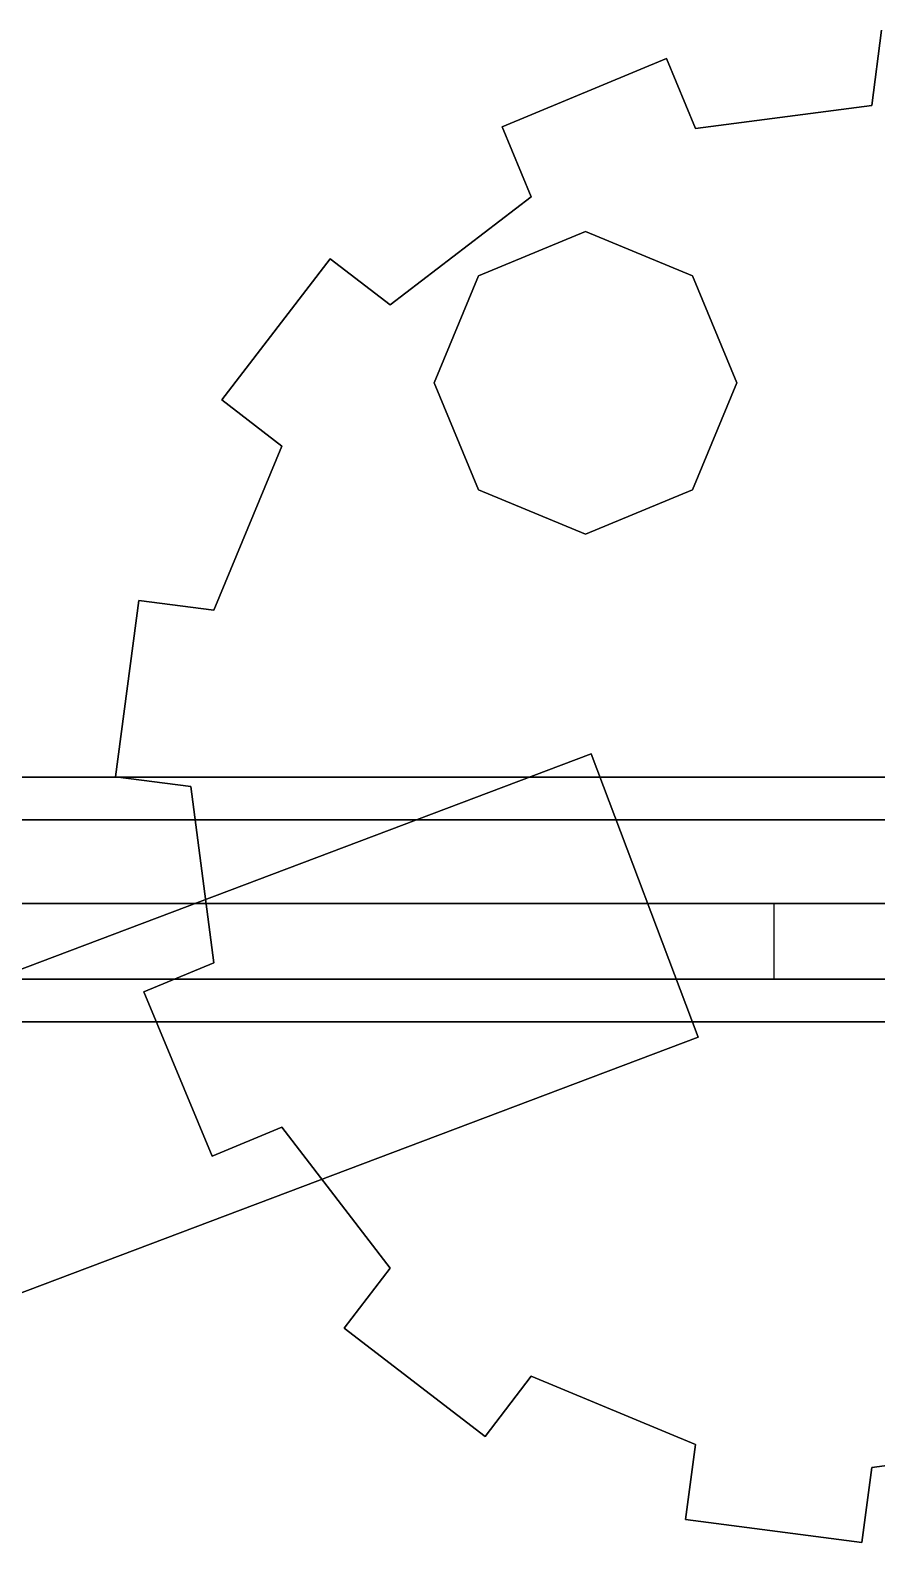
# Model space of a CAD drawing. Header units: metres. Extents: x -3.92 to 3.88, y 1068.45 to 1071.66.
# Drawn here: x 0.694 to 1.393, y 1070.406 to 1071.661 of the extents above; entities that cross this region are included whole.
import ezdxf

# ---------------------------------------------------------------- set-up
doc = ezdxf.new("R2010")
doc.units = ezdxf.units.M

msp = doc.modelspace()

# ---------------------------------------------------------------- linework, layer by layer
at = {"layer": 'Tank'}
for points, invisible_edges in [([(1.3888, 1070.474, 19.7883), (1.3888, 1071.599, 19.7883), (1.3969, 1071.661, 19.7883)], 13), ([(1.3888, 1070.474, 19.7883), (1.3969, 1071.661, 19.7883), (1.5344, 1070.4932, 19.7883)], 3), ([(1.3969, 1071.661, 21.7883), (1.3888, 1071.599, 19.7883), (1.3888, 1071.599, 21.7883)], 1), ([(1.3888, 1071.599, 19.7883), (1.3969, 1071.661, 21.7883), (1.3969, 1071.661, 19.7883)], 1), ([(1.3888, 1071.599, 21.7883), (1.5344, 1070.4932, 21.7883), (1.3969, 1071.661, 21.7883)], 3), ([(1.2193, 1071.6376, 19.7883), (1.1075, 1071.5236, 19.7883), (1.0836, 1071.5814, 19.7883)], 1), ([(1.0836, 1071.5814, 21.7883), (1.2193, 1071.6376, 19.7883), (1.0836, 1071.5814, 19.7883)], 1), ([(1.2193, 1071.6376, 19.7883), (1.0836, 1071.5814, 21.7883), (1.2193, 1071.6376, 21.7883)], 1), ([(1.2193, 1071.6376, 21.7883), (1.0836, 1071.5814, 21.7883), (1.1075, 1071.5236, 21.7883)], 12), ([(1.1075, 1071.5236, 19.7883), (1.2193, 1071.6376, 19.7883), (1.1075, 1070.5494, 19.7883)], 15), ([(1.1075, 1070.5494, 19.7883), (1.2193, 1071.6376, 19.7883), (1.2432, 1070.4932, 19.7883)], 3), ([(1.1075, 1071.5236, 21.7883), (1.2432, 1070.4932, 21.7883), (1.2193, 1071.6376, 21.7883)], 15), ([(1.2193, 1071.6376, 19.7883), (1.2432, 1071.5798, 21.7883), (1.2432, 1071.5798, 19.7883)], 1), ([(1.2432, 1071.5798, 21.7883), (1.2193, 1071.6376, 19.7883), (1.2193, 1071.6376, 21.7883)], 1), ([(1.2432, 1070.4932, 19.7883), (1.2193, 1071.6376, 19.7883), (1.2432, 1071.5798, 19.7883)], 13), ([(1.2193, 1071.6376, 21.7883), (1.2432, 1070.4932, 21.7883), (1.2432, 1071.5798, 21.7883)], 3), ([(1.2432, 1070.4932, 19.7883), (1.2432, 1071.5798, 19.7883), (1.3888, 1071.599, 19.7883)], 13), ([(1.2432, 1070.4932, 19.7883), (1.3888, 1071.599, 19.7883), (1.3806, 1070.412, 19.7883)], 15), ([(1.2432, 1071.5798, 21.7883), (1.3806, 1070.412, 21.7883), (1.3888, 1071.599, 21.7883)], 3), ([(1.2432, 1071.5798, 21.7883), (1.3888, 1071.599, 19.7883), (1.2432, 1071.5798, 19.7883)], 1), ([(1.3888, 1071.599, 19.7883), (1.2432, 1071.5798, 21.7883), (1.3888, 1071.599, 21.7883)], 1), ([(1.3806, 1070.412, 19.7883), (1.3888, 1071.599, 19.7883), (1.3888, 1070.474, 19.7883)], 3), ([(1.3888, 1071.599, 21.7883), (1.3806, 1070.412, 21.7883), (1.3888, 1070.474, 21.7883)], 13), ([(1.3888, 1071.599, 21.7883), (1.3888, 1070.474, 21.7883), (1.5344, 1070.4932, 21.7883)], 13), ([(1.0836, 1071.5814, 21.7883), (1.1075, 1071.5236, 19.7883), (1.1075, 1071.5236, 21.7883)], 1), ([(1.1075, 1071.5236, 19.7883), (1.0836, 1071.5814, 21.7883), (1.0836, 1071.5814, 19.7883)], 1), ([(1.2432, 1070.4932, 21.7883), (1.3806, 1070.412, 21.7883), (1.2432, 1071.5798, 21.7883)], 15), ([(0.991, 1070.6387, 19.7883), (0.991, 1071.4342, 19.7883), (1.1075, 1071.5236, 19.7883)], 13), ([(0.991, 1070.6387, 19.7883), (1.1075, 1071.5236, 19.7883), (1.0695, 1070.4998, 19.7883)], 15), ([(0.991, 1071.4342, 21.7883), (1.1075, 1071.5236, 19.7883), (0.991, 1071.4342, 19.7883)], 1), ([(1.1075, 1071.5236, 19.7883), (0.991, 1071.4342, 21.7883), (1.1075, 1071.5236, 21.7883)], 1), ([(0.991, 1071.4342, 21.7883), (1.0695, 1070.4998, 21.7883), (1.1075, 1071.5236, 21.7883)], 3), ([(1.0695, 1070.4998, 19.7883), (1.1075, 1071.5236, 19.7883), (1.1075, 1070.5494, 19.7883)], 3), ([(1.1075, 1071.5236, 21.7883), (1.0695, 1070.4998, 21.7883), (1.1075, 1070.5494, 21.7883)], 13), ([(1.1075, 1071.5236, 21.7883), (1.1075, 1070.5494, 21.7883), (1.2432, 1070.4932, 21.7883)], 13), ([(0.9415, 1071.4723, 19.7883), (0.9016, 1071.3177, 19.7883), (0.8521, 1071.3558, 19.7883)], 1), ([(0.9415, 1071.4723, 21.7883), (0.8521, 1071.3558, 19.7883), (0.8521, 1071.3558, 21.7883)], 1), ([(0.8521, 1071.3558, 19.7883), (0.9415, 1071.4723, 21.7883), (0.9415, 1071.4723, 19.7883)], 1), ([(0.9415, 1071.4723, 21.7883), (0.8521, 1071.3558, 21.7883), (0.9016, 1071.3177, 21.7883)], 12), ([(0.9016, 1071.3177, 19.7883), (0.9415, 1071.4723, 19.7883), (0.9016, 1070.7552, 19.7883)], 15), ([(0.9016, 1070.7552, 19.7883), (0.9415, 1071.4723, 19.7883), (0.991, 1070.6387, 19.7883)], 3), ([(0.9016, 1071.3177, 21.7883), (0.991, 1070.6387, 21.7883), (0.9415, 1071.4723, 21.7883)], 15), ([(0.991, 1070.6387, 19.7883), (0.9415, 1071.4723, 19.7883), (0.991, 1071.4342, 19.7883)], 13), ([(0.9415, 1071.4723, 21.7883), (0.991, 1071.4342, 19.7883), (0.9415, 1071.4723, 19.7883)], 1), ([(0.991, 1071.4342, 19.7883), (0.9415, 1071.4723, 21.7883), (0.991, 1071.4342, 21.7883)], 1), ([(0.9415, 1071.4723, 21.7883), (0.991, 1070.6387, 21.7883), (0.991, 1071.4342, 21.7883)], 3), ([(0.991, 1070.6387, 21.7883), (1.0695, 1070.4998, 21.7883), (0.991, 1071.4342, 21.7883)], 15), ([(0.9016, 1071.3177, 21.7883), (0.8521, 1071.3558, 19.7883), (0.9016, 1071.3177, 19.7883)], 1), ([(0.8521, 1071.3558, 19.7883), (0.9016, 1071.3177, 21.7883), (0.8521, 1071.3558, 21.7883)], 1), ([(0.8455, 1070.8909, 19.7883), (0.8455, 1071.1821, 19.7883), (0.9016, 1071.3177, 19.7883)], 13), ([(0.9016, 1070.7552, 19.7883), (0.8455, 1070.8909, 19.7883), (0.9016, 1071.3177, 19.7883)], 15), ([(0.8455, 1071.1821, 21.7883), (0.9016, 1070.7552, 21.7883), (0.9016, 1071.3177, 21.7883)], 3), ([(0.9016, 1071.3177, 21.7883), (0.8455, 1071.1821, 19.7883), (0.8455, 1071.1821, 21.7883)], 1), ([(0.8455, 1071.1821, 19.7883), (0.9016, 1071.3177, 21.7883), (0.9016, 1071.3177, 19.7883)], 1), ([(0.9016, 1071.3177, 21.7883), (0.9016, 1070.7552, 21.7883), (0.991, 1070.6387, 21.7883)], 13), ([(0.7835, 1071.1902, 19.7883), (0.8263, 1071.0365, 19.7883), (0.7643, 1071.0446, 19.7883)], 1), ([(0.7835, 1071.1902, 21.7883), (0.7643, 1071.0446, 19.7883), (0.7643, 1071.0446, 21.7883)], 1), ([(0.7643, 1071.0446, 19.7883), (0.7835, 1071.1902, 21.7883), (0.7835, 1071.1902, 19.7883)], 1), ([(0.8263, 1071.0365, 21.7883), (0.7835, 1071.1902, 21.7883), (0.7643, 1071.0446, 21.7883)], 1), ([(0.8263, 1071.0365, 19.7883), (0.7835, 1071.1902, 19.7883), (0.8455, 1071.1821, 19.7883)], 13), ([(0.7835, 1071.1902, 21.7883), (0.8455, 1071.1821, 19.7883), (0.7835, 1071.1902, 19.7883)], 1), ([(0.8455, 1071.1821, 19.7883), (0.7835, 1071.1902, 21.7883), (0.8455, 1071.1821, 21.7883)], 1), ([(0.7835, 1071.1902, 21.7883), (0.8263, 1071.0365, 21.7883), (0.8455, 1071.1821, 21.7883)], 3), ([(0.8263, 1071.0365, 19.7883), (0.8455, 1071.1821, 19.7883), (0.8455, 1070.8909, 19.7883)], 3), ([(0.8455, 1071.1821, 21.7883), (0.8263, 1071.0365, 21.7883), (0.8455, 1070.8909, 21.7883)], 13), ([(0.8455, 1070.8909, 21.7883), (0.9016, 1070.7552, 21.7883), (0.8455, 1071.1821, 21.7883)], 15), ([(0.8263, 1071.0365, 21.7883), (0.7643, 1071.0446, 19.7883), (0.8263, 1071.0365, 19.7883)], 1), ([(0.7643, 1071.0446, 19.7883), (0.8263, 1071.0365, 21.7883), (0.7643, 1071.0446, 21.7883)], 1), ([(0.8263, 1071.0365, 21.7883), (0.8455, 1070.8909, 19.7883), (0.8455, 1070.8909, 21.7883)], 1), ([(0.8455, 1070.8909, 19.7883), (0.8263, 1071.0365, 21.7883), (0.8263, 1071.0365, 19.7883)], 1), ([(0.8455, 1070.8909, 19.7883), (0.8439, 1070.7313, 19.7883), (0.7877, 1070.867, 19.7883)], 1), ([(0.7877, 1070.867, 21.7883), (0.8455, 1070.8909, 19.7883), (0.7877, 1070.867, 19.7883)], 1), ([(0.8455, 1070.8909, 19.7883), (0.7877, 1070.867, 21.7883), (0.8455, 1070.8909, 21.7883)], 1), ([(0.8439, 1070.7313, 21.7883), (0.8455, 1070.8909, 21.7883), (0.7877, 1070.867, 21.7883)], 1), ([(0.8439, 1070.7313, 19.7883), (0.8455, 1070.8909, 19.7883), (0.9016, 1070.7552, 19.7883)], 3), ([(0.8455, 1070.8909, 21.7883), (0.8439, 1070.7313, 21.7883), (0.9016, 1070.7552, 21.7883)], 13), ([(0.7877, 1070.867, 21.7883), (0.8439, 1070.7313, 19.7883), (0.8439, 1070.7313, 21.7883)], 1), ([(0.8439, 1070.7313, 19.7883), (0.7877, 1070.867, 21.7883), (0.7877, 1070.867, 19.7883)], 1), ([(0.9016, 1070.7552, 21.7883), (0.8439, 1070.7313, 19.7883), (0.9016, 1070.7552, 19.7883)], 1), ([(0.8439, 1070.7313, 19.7883), (0.9016, 1070.7552, 21.7883), (0.8439, 1070.7313, 21.7883)], 1), ([(0.9016, 1070.7552, 21.7883), (0.991, 1070.6387, 19.7883), (0.991, 1070.6387, 21.7883)], 1), ([(0.991, 1070.6387, 19.7883), (0.9016, 1070.7552, 21.7883), (0.9016, 1070.7552, 19.7883)], 1), ([(1.0695, 1070.4998, 19.7883), (0.953, 1070.5892, 19.7883), (0.991, 1070.6387, 19.7883)], 12), ([(0.991, 1070.6387, 21.7883), (0.953, 1070.5892, 19.7883), (0.953, 1070.5892, 21.7883)], 1), ([(0.953, 1070.5892, 19.7883), (0.991, 1070.6387, 21.7883), (0.991, 1070.6387, 19.7883)], 1), ([(1.0695, 1070.4998, 21.7883), (0.991, 1070.6387, 21.7883), (0.953, 1070.5892, 21.7883)], 1), ([(1.0695, 1070.4998, 21.7883), (0.953, 1070.5892, 19.7883), (1.0695, 1070.4998, 19.7883)], 1), ([(0.953, 1070.5892, 19.7883), (1.0695, 1070.4998, 21.7883), (0.953, 1070.5892, 21.7883)], 1), ([(1.1075, 1070.5494, 19.7883), (1.0695, 1070.4998, 21.7883), (1.0695, 1070.4998, 19.7883)], 1), ([(1.0695, 1070.4998, 21.7883), (1.1075, 1070.5494, 19.7883), (1.1075, 1070.5494, 21.7883)], 1), ([(1.2432, 1070.4932, 21.7883), (1.1075, 1070.5494, 19.7883), (1.2432, 1070.4932, 19.7883)], 1), ([(1.1075, 1070.5494, 19.7883), (1.2432, 1070.4932, 21.7883), (1.1075, 1070.5494, 21.7883)], 1), ([(1.3806, 1070.412, 19.7883), (1.235, 1070.4312, 19.7883), (1.2432, 1070.4932, 19.7883)], 12), ([(1.2432, 1070.4932, 21.7883), (1.235, 1070.4312, 19.7883), (1.235, 1070.4312, 21.7883)], 1), ([(1.235, 1070.4312, 19.7883), (1.2432, 1070.4932, 21.7883), (1.2432, 1070.4932, 19.7883)], 1), ([(1.3806, 1070.412, 21.7883), (1.2432, 1070.4932, 21.7883), (1.235, 1070.4312, 21.7883)], 1), ([(1.5344, 1070.4932, 21.7883), (1.3888, 1070.474, 19.7883), (1.5344, 1070.4932, 19.7883)], 1), ([(1.3888, 1070.474, 19.7883), (1.5344, 1070.4932, 21.7883), (1.3888, 1070.474, 21.7883)], 1), ([(1.3888, 1070.474, 19.7883), (1.3806, 1070.412, 21.7883), (1.3806, 1070.412, 19.7883)], 1), ([(1.3806, 1070.412, 21.7883), (1.3888, 1070.474, 19.7883), (1.3888, 1070.474, 21.7883)], 1), ([(1.3806, 1070.412, 21.7883), (1.235, 1070.4312, 19.7883), (1.3806, 1070.412, 19.7883)], 1), ([(1.235, 1070.4312, 19.7883), (1.3806, 1070.412, 21.7883), (1.235, 1070.4312, 21.7883)], 1)]:
    msp.add_3dface(points, dxfattribs=dict(at, invisible_edges=invisible_edges))
at = {"layer": 'tower_j_cross'}
for points, invisible_edges in [([(-3.9177, 1071.0441, 25.1328), (3.8823, 1070.8775, 25.1328), (-3.9177, 1070.8775, 25.1328)], 1), ([(3.8823, 1070.8775, 25.1328), (-3.9177, 1071.0441, 25.1328), (3.8823, 1071.0441, 25.1328)], 1), ([(3.8823, 1071.0441, 25.4662), (-3.9177, 1070.8775, 25.4662), (3.8823, 1070.8775, 25.4662)], 1), ([(-3.9177, 1070.8775, 25.4662), (3.8823, 1071.0441, 25.4662), (-3.9177, 1071.0441, 25.4662)], 3), ([(-3.9177, 1071.0441, 25.4662), (3.8823, 1071.0441, 25.4662), (-0.0177, 1071.0441, 25.4662)], 1), ([(-3.9177, 1071.0441, 25.1328), (3.8823, 1071.0441, 25.4662), (3.8823, 1071.0441, 25.1328)], 1), ([(3.8823, 1071.0441, 25.4662), (-3.9177, 1071.0441, 25.1328), (-0.0177, 1071.0441, 25.4662)], 3), ([(2.9823, 1071.0089, 27.7838), (-3.0177, 1070.8422, 27.7838), (2.9823, 1070.8422, 27.7838)], 1), ([(-3.0177, 1070.8422, 27.7838), (2.9823, 1071.0089, 27.7838), (-3.0177, 1071.0089, 27.7838)], 3), ([(-3.0177, 1071.0089, 27.7838), (2.9823, 1071.0089, 27.7838), (-0.0177, 1071.0089, 27.7838)], 1), ([(-3.0177, 1071.0089, 27.4505), (2.9823, 1071.0089, 27.7838), (2.9823, 1071.0089, 27.4505)], 1), ([(2.9823, 1071.0089, 27.7838), (-3.0177, 1071.0089, 27.4505), (-0.0177, 1071.0089, 27.7838)], 3), ([(-3.0177, 1071.0089, 27.4505), (2.9823, 1070.8422, 27.4505), (-3.0177, 1070.8422, 27.4505)], 1), ([(2.9823, 1070.8422, 27.4505), (-3.0177, 1071.0089, 27.4505), (2.9823, 1071.0089, 27.4505)], 1), ([(-3.9177, 1070.8775, 25.4662), (3.8823, 1070.8775, 25.1328), (3.8823, 1070.8775, 25.4662)], 1), ([(3.8823, 1070.8775, 25.1328), (-3.9177, 1070.8775, 25.4662), (-3.9177, 1070.8775, 25.1328)], 1), ([(-3.0177, 1070.8422, 27.7838), (2.9823, 1070.8422, 27.4505), (2.9823, 1070.8422, 27.7838)], 1), ([(2.9823, 1070.8422, 27.4505), (-3.0177, 1070.8422, 27.7838), (-3.0177, 1070.8422, 27.4505)], 1)]:
    msp.add_3dface(points, dxfattribs=dict(at, invisible_edges=invisible_edges))
at = {"layer": 'tower_j_diag', "invisible_edges": 1}
for points in [[(1.3082, 1070.94, 25.1328), (0.0707, 1070.94, 23.7186), (-0.0177, 1070.94, 23.807)], [(1.3082, 1070.94, 25.1328), (-0.0177, 1070.8775, 23.807), (1.3082, 1070.8775, 25.1328)], [(-0.0177, 1070.8775, 23.807), (1.3082, 1070.94, 25.1328), (-0.0177, 1070.94, 23.807)], [(1.3082, 1070.94, 27.4505), (0.0707, 1070.94, 26.0363), (-0.0177, 1070.94, 26.1247)], [(1.3082, 1070.94, 27.4505), (-0.0177, 1070.8775, 26.1247), (1.3082, 1070.8775, 27.4505)], [(-0.0177, 1070.8775, 26.1247), (1.3082, 1070.94, 27.4505), (-0.0177, 1070.94, 26.1247)], [(0.0707, 1070.94, 23.7186), (1.3082, 1070.94, 25.1328), (1.4849, 1070.94, 25.1328)], [(0.0707, 1070.94, 23.7186), (1.4849, 1070.8775, 25.1328), (0.0707, 1070.8775, 23.7186)], [(1.4849, 1070.8775, 25.1328), (0.0707, 1070.94, 23.7186), (1.4849, 1070.94, 25.1328)], [(0.0707, 1070.94, 26.0363), (1.3082, 1070.94, 27.4505), (1.4849, 1070.94, 27.4505)], [(0.0707, 1070.94, 26.0363), (1.4849, 1070.8775, 27.4505), (0.0707, 1070.8775, 26.0363)], [(1.4849, 1070.8775, 27.4505), (0.0707, 1070.94, 26.0363), (1.4849, 1070.94, 27.4505)], [(0.0707, 1070.8775, 23.7186), (1.3082, 1070.8775, 25.1328), (-0.0177, 1070.8775, 23.807)], [(0.0707, 1070.8775, 26.0363), (1.3082, 1070.8775, 27.4505), (-0.0177, 1070.8775, 26.1247)], [(1.3082, 1070.8775, 25.1328), (0.0707, 1070.8775, 23.7186), (1.4849, 1070.8775, 25.1328)], [(1.3082, 1070.8775, 27.4505), (0.0707, 1070.8775, 26.0363), (1.4849, 1070.8775, 27.4505)]]:
    msp.add_3dface(points, dxfattribs=at)
at = {"layer": 'tower_j_insulator'}
for points, invisible_edges in [([(1.0639, 1071.4583, 22.2258), (1.1523, 1071.2449, 22.2258), (1.1523, 1071.4949, 22.2258)], 3), ([(1.0639, 1071.2816, 22.1633), (1.0639, 1071.4583, 22.1633), (1.1523, 1071.4949, 22.1633)], 13), ([(1.0639, 1071.2816, 22.1633), (1.1523, 1071.4949, 22.1633), (1.1523, 1071.2449, 22.1633)], 3), ([(1.0639, 1071.4583, 22.2258), (1.1523, 1071.4949, 22.1633), (1.0639, 1071.4583, 22.1633)], 1), ([(1.1523, 1071.4949, 22.1633), (1.0639, 1071.4583, 22.2258), (1.1523, 1071.4949, 22.2258)], 1), ([(1.0639, 1071.2816, 22.4445), (1.0639, 1071.4583, 22.4445), (1.1523, 1071.4949, 22.4445)], 13), ([(1.0639, 1071.2816, 22.4445), (1.1523, 1071.4949, 22.4445), (1.1523, 1071.2449, 22.4445)], 3), ([(1.0639, 1071.2816, 21.7883), (1.0639, 1071.4583, 21.7883), (1.1523, 1071.4949, 21.7883)], 13), ([(1.0639, 1071.2816, 21.7883), (1.1523, 1071.4949, 21.7883), (1.1523, 1071.2449, 21.7883)], 3), ([(1.0639, 1071.4583, 21.9445), (1.1523, 1071.4949, 21.882), (1.0639, 1071.4583, 21.882)], 1), ([(1.1523, 1071.4949, 21.882), (1.0639, 1071.4583, 21.9445), (1.1523, 1071.4949, 21.9445)], 1), ([(1.0639, 1071.4583, 21.8508), (1.1523, 1071.2449, 21.8508), (1.1523, 1071.4949, 21.8508)], 3), ([(1.0639, 1071.2816, 21.882), (1.0639, 1071.4583, 21.882), (1.1523, 1071.4949, 21.882)], 13), ([(1.0639, 1071.2816, 21.882), (1.1523, 1071.4949, 21.882), (1.1523, 1071.2449, 21.882)], 3), ([(1.0639, 1071.4583, 21.9445), (1.1523, 1071.2449, 21.9445), (1.1523, 1071.4949, 21.9445)], 3), ([(1.0639, 1071.4583, 22.507), (1.1523, 1071.4949, 22.4445), (1.0639, 1071.4583, 22.4445)], 1), ([(1.1523, 1071.4949, 22.4445), (1.0639, 1071.4583, 22.507), (1.1523, 1071.4949, 22.507)], 1), ([(1.0639, 1071.4583, 21.8508), (1.1523, 1071.4949, 21.7883), (1.0639, 1071.4583, 21.7883)], 1), ([(1.1523, 1071.4949, 21.7883), (1.0639, 1071.4583, 21.8508), (1.1523, 1071.4949, 21.8508)], 1), ([(1.0639, 1071.4583, 22.3195), (1.1523, 1071.2449, 22.3195), (1.1523, 1071.4949, 22.3195)], 3), ([(1.0639, 1071.4583, 22.507), (1.1523, 1071.2449, 22.507), (1.1523, 1071.4949, 22.507)], 3), ([(1.0639, 1071.2816, 22.3508), (1.0639, 1071.4583, 22.3508), (1.1523, 1071.4949, 22.3508)], 13), ([(1.0639, 1071.2816, 22.3508), (1.1523, 1071.4949, 22.3508), (1.1523, 1071.2449, 22.3508)], 3), ([(1.0639, 1071.4583, 22.4133), (1.1523, 1071.4949, 22.3508), (1.0639, 1071.4583, 22.3508)], 1), ([(1.1523, 1071.4949, 22.3508), (1.0639, 1071.4583, 22.4133), (1.1523, 1071.4949, 22.4133)], 1), ([(1.0639, 1071.4583, 22.4133), (1.1523, 1071.2449, 22.4133), (1.1523, 1071.4949, 22.4133)], 3), ([(1.0639, 1071.2816, 22.257), (1.0639, 1071.4583, 22.257), (1.1523, 1071.4949, 22.257)], 13), ([(1.0639, 1071.2816, 22.257), (1.1523, 1071.4949, 22.257), (1.1523, 1071.2449, 22.257)], 3), ([(1.0639, 1071.4583, 22.3195), (1.1523, 1071.4949, 22.257), (1.0639, 1071.4583, 22.257)], 1), ([(1.1523, 1071.4949, 22.257), (1.0639, 1071.4583, 22.3195), (1.1523, 1071.4949, 22.3195)], 1), ([(1.0639, 1071.4583, 22.132), (1.1523, 1071.2449, 22.132), (1.1523, 1071.4949, 22.132)], 3), ([(1.0639, 1071.4583, 22.132), (1.1523, 1071.4949, 22.0695), (1.0639, 1071.4583, 22.0695)], 1), ([(1.1523, 1071.4949, 22.0695), (1.0639, 1071.4583, 22.132), (1.1523, 1071.4949, 22.132)], 1), ([(1.0639, 1071.2816, 22.0695), (1.0639, 1071.4583, 22.0695), (1.1523, 1071.4949, 22.0695)], 13), ([(1.0639, 1071.2816, 22.0695), (1.1523, 1071.4949, 22.0695), (1.1523, 1071.2449, 22.0695)], 3), ([(1.0639, 1071.4583, 22.0383), (1.1523, 1071.4949, 21.9758), (1.0639, 1071.4583, 21.9758)], 1), ([(1.1523, 1071.4949, 21.9758), (1.0639, 1071.4583, 22.0383), (1.1523, 1071.4949, 22.0383)], 1), ([(1.0639, 1071.2816, 21.9758), (1.0639, 1071.4583, 21.9758), (1.1523, 1071.4949, 21.9758)], 13), ([(1.0639, 1071.2816, 21.9758), (1.1523, 1071.4949, 21.9758), (1.1523, 1071.2449, 21.9758)], 3), ([(1.0639, 1071.4583, 22.0383), (1.1523, 1071.2449, 22.0383), (1.1523, 1071.4949, 22.0383)], 3), ([(1.1523, 1071.4949, 22.2258), (1.1523, 1071.2449, 22.2258), (1.2407, 1071.2816, 22.2258)], 13), ([(1.1523, 1071.4949, 22.2258), (1.2407, 1071.2816, 22.2258), (1.2407, 1071.4583, 22.2258)], 3), ([(1.1523, 1071.2449, 22.1633), (1.1523, 1071.4949, 22.1633), (1.2407, 1071.4583, 22.1633)], 13), ([(1.1523, 1071.4949, 22.2258), (1.2407, 1071.4583, 22.1633), (1.1523, 1071.4949, 22.1633)], 1), ([(1.2407, 1071.4583, 22.1633), (1.1523, 1071.4949, 22.2258), (1.2407, 1071.4583, 22.2258)], 1), ([(1.1523, 1071.2449, 22.4445), (1.1523, 1071.4949, 22.4445), (1.2407, 1071.4583, 22.4445)], 13), ([(1.1523, 1071.2449, 21.7883), (1.1523, 1071.4949, 21.7883), (1.2407, 1071.4583, 21.7883)], 13), ([(1.1523, 1071.4949, 21.8508), (1.1523, 1071.2449, 21.8508), (1.2407, 1071.2816, 21.8508)], 13), ([(1.1523, 1071.4949, 21.8508), (1.2407, 1071.2816, 21.8508), (1.2407, 1071.4583, 21.8508)], 3), ([(1.1523, 1071.2449, 21.882), (1.1523, 1071.4949, 21.882), (1.2407, 1071.4583, 21.882)], 13), ([(1.1523, 1071.4949, 21.9445), (1.1523, 1071.2449, 21.9445), (1.2407, 1071.2816, 21.9445)], 13), ([(1.1523, 1071.4949, 21.9445), (1.2407, 1071.2816, 21.9445), (1.2407, 1071.4583, 21.9445)], 3), ([(1.1523, 1071.4949, 22.507), (1.2407, 1071.4583, 22.4445), (1.1523, 1071.4949, 22.4445)], 1), ([(1.2407, 1071.4583, 22.4445), (1.1523, 1071.4949, 22.507), (1.2407, 1071.4583, 22.507)], 1), ([(1.1523, 1071.4949, 21.8508), (1.2407, 1071.4583, 21.7883), (1.1523, 1071.4949, 21.7883)], 1), ([(1.2407, 1071.4583, 21.7883), (1.1523, 1071.4949, 21.8508), (1.2407, 1071.4583, 21.8508)], 1), ([(1.1523, 1071.4949, 21.9445), (1.2407, 1071.4583, 21.882), (1.1523, 1071.4949, 21.882)], 1), ([(1.2407, 1071.4583, 21.882), (1.1523, 1071.4949, 21.9445), (1.2407, 1071.4583, 21.9445)], 1), ([(1.1523, 1071.4949, 22.3195), (1.1523, 1071.2449, 22.3195), (1.2407, 1071.2816, 22.3195)], 13), ([(1.1523, 1071.4949, 22.3195), (1.2407, 1071.2816, 22.3195), (1.2407, 1071.4583, 22.3195)], 3), ([(1.1523, 1071.4949, 22.507), (1.1523, 1071.2449, 22.507), (1.2407, 1071.2816, 22.507)], 13), ([(1.1523, 1071.4949, 22.507), (1.2407, 1071.2816, 22.507), (1.2407, 1071.4583, 22.507)], 3), ([(1.1523, 1071.2449, 22.3508), (1.1523, 1071.4949, 22.3508), (1.2407, 1071.4583, 22.3508)], 13), ([(1.1523, 1071.4949, 22.4133), (1.1523, 1071.2449, 22.4133), (1.2407, 1071.2816, 22.4133)], 13), ([(1.1523, 1071.4949, 22.4133), (1.2407, 1071.2816, 22.4133), (1.2407, 1071.4583, 22.4133)], 3), ([(1.1523, 1071.2449, 22.257), (1.1523, 1071.4949, 22.257), (1.2407, 1071.4583, 22.257)], 13), ([(1.1523, 1071.4949, 22.4133), (1.2407, 1071.4583, 22.3508), (1.1523, 1071.4949, 22.3508)], 1), ([(1.2407, 1071.4583, 22.3508), (1.1523, 1071.4949, 22.4133), (1.2407, 1071.4583, 22.4133)], 1), ([(1.1523, 1071.4949, 22.3195), (1.2407, 1071.4583, 22.257), (1.1523, 1071.4949, 22.257)], 1), ([(1.2407, 1071.4583, 22.257), (1.1523, 1071.4949, 22.3195), (1.2407, 1071.4583, 22.3195)], 1), ([(1.1523, 1071.4949, 22.132), (1.1523, 1071.2449, 22.132), (1.2407, 1071.2816, 22.132)], 13), ([(1.1523, 1071.4949, 22.132), (1.2407, 1071.2816, 22.132), (1.2407, 1071.4583, 22.132)], 3), ([(1.1523, 1071.4949, 22.132), (1.2407, 1071.4583, 22.0695), (1.1523, 1071.4949, 22.0695)], 1), ([(1.2407, 1071.4583, 22.0695), (1.1523, 1071.4949, 22.132), (1.2407, 1071.4583, 22.132)], 1), ([(1.1523, 1071.2449, 22.0695), (1.1523, 1071.4949, 22.0695), (1.2407, 1071.4583, 22.0695)], 13), ([(1.1523, 1071.2449, 21.9758), (1.1523, 1071.4949, 21.9758), (1.2407, 1071.4583, 21.9758)], 13), ([(1.1523, 1071.4949, 22.0383), (1.2407, 1071.4583, 21.9758), (1.1523, 1071.4949, 21.9758)], 1), ([(1.2407, 1071.4583, 21.9758), (1.1523, 1071.4949, 22.0383), (1.2407, 1071.4583, 22.0383)], 1), ([(1.1523, 1071.4949, 22.0383), (1.1523, 1071.2449, 22.0383), (1.2407, 1071.2816, 22.0383)], 13), ([(1.1523, 1071.4949, 22.0383), (1.2407, 1071.2816, 22.0383), (1.2407, 1071.4583, 22.0383)], 3), ([(1.0639, 1071.2816, 22.2258), (1.0639, 1071.4583, 22.2258), (1.0273, 1071.3699, 22.2258)], 1), ([(1.0639, 1071.4583, 22.1633), (1.0639, 1071.2816, 22.1633), (1.0273, 1071.3699, 22.1633)], 1), ([(1.0639, 1071.4583, 22.4445), (1.0639, 1071.2816, 22.4445), (1.0273, 1071.3699, 22.4445)], 1), ([(1.0639, 1071.4583, 21.8508), (1.0273, 1071.3699, 21.7883), (1.0273, 1071.3699, 21.8508)], 1), ([(1.0273, 1071.3699, 21.7883), (1.0639, 1071.4583, 21.8508), (1.0639, 1071.4583, 21.7883)], 1), ([(1.0639, 1071.4583, 22.4133), (1.0273, 1071.3699, 22.3508), (1.0273, 1071.3699, 22.4133)], 1), ([(1.0273, 1071.3699, 22.3508), (1.0639, 1071.4583, 22.4133), (1.0639, 1071.4583, 22.3508)], 1), ([(1.0639, 1071.4583, 22.2258), (1.0273, 1071.3699, 22.1633), (1.0273, 1071.3699, 22.2258)], 1), ([(1.0273, 1071.3699, 22.1633), (1.0639, 1071.4583, 22.2258), (1.0639, 1071.4583, 22.1633)], 1), ([(1.0639, 1071.4583, 21.7883), (1.0639, 1071.2816, 21.7883), (1.0273, 1071.3699, 21.7883)], 1), ([(1.0639, 1071.2816, 21.8508), (1.0639, 1071.4583, 21.8508), (1.0273, 1071.3699, 21.8508)], 1), ([(1.0639, 1071.4583, 21.882), (1.0639, 1071.2816, 21.882), (1.0273, 1071.3699, 21.882)], 1), ([(1.0639, 1071.2816, 21.9445), (1.0639, 1071.4583, 21.9445), (1.0273, 1071.3699, 21.9445)], 1), ([(1.0639, 1071.4583, 22.507), (1.0273, 1071.3699, 22.4445), (1.0273, 1071.3699, 22.507)], 1), ([(1.0273, 1071.3699, 22.4445), (1.0639, 1071.4583, 22.507), (1.0639, 1071.4583, 22.4445)], 1), ([(1.0639, 1071.4583, 21.9445), (1.0273, 1071.3699, 21.882), (1.0273, 1071.3699, 21.9445)], 1), ([(1.0273, 1071.3699, 21.882), (1.0639, 1071.4583, 21.9445), (1.0639, 1071.4583, 21.882)], 1), ([(1.0639, 1071.2816, 22.3195), (1.0639, 1071.4583, 22.3195), (1.0273, 1071.3699, 22.3195)], 1), ([(1.0639, 1071.2816, 22.507), (1.0639, 1071.4583, 22.507), (1.0273, 1071.3699, 22.507)], 1), ([(1.0639, 1071.4583, 22.3508), (1.0639, 1071.2816, 22.3508), (1.0273, 1071.3699, 22.3508)], 1), ([(1.0639, 1071.2816, 22.4133), (1.0639, 1071.4583, 22.4133), (1.0273, 1071.3699, 22.4133)], 1), ([(1.0639, 1071.4583, 22.257), (1.0639, 1071.2816, 22.257), (1.0273, 1071.3699, 22.257)], 1), ([(1.0639, 1071.4583, 22.3195), (1.0273, 1071.3699, 22.257), (1.0273, 1071.3699, 22.3195)], 1), ([(1.0273, 1071.3699, 22.257), (1.0639, 1071.4583, 22.3195), (1.0639, 1071.4583, 22.257)], 1), ([(1.0639, 1071.2816, 22.132), (1.0639, 1071.4583, 22.132), (1.0273, 1071.3699, 22.132)], 1), ([(1.0639, 1071.4583, 22.132), (1.0273, 1071.3699, 22.0695), (1.0273, 1071.3699, 22.132)], 1), ([(1.0273, 1071.3699, 22.0695), (1.0639, 1071.4583, 22.132), (1.0639, 1071.4583, 22.0695)], 1), ([(1.0639, 1071.4583, 22.0695), (1.0639, 1071.2816, 22.0695), (1.0273, 1071.3699, 22.0695)], 1), ([(1.0639, 1071.4583, 22.0383), (1.0273, 1071.3699, 21.9758), (1.0273, 1071.3699, 22.0383)], 1), ([(1.0273, 1071.3699, 21.9758), (1.0639, 1071.4583, 22.0383), (1.0639, 1071.4583, 21.9758)], 1), ([(1.0639, 1071.4583, 21.9758), (1.0639, 1071.2816, 21.9758), (1.0273, 1071.3699, 21.9758)], 1), ([(1.0639, 1071.2816, 22.0383), (1.0639, 1071.4583, 22.0383), (1.0273, 1071.3699, 22.0383)], 1), ([(1.0639, 1071.4583, 22.2258), (1.0639, 1071.2816, 22.2258), (1.1523, 1071.2449, 22.2258)], 13), ([(1.0639, 1071.4583, 21.8508), (1.0639, 1071.2816, 21.8508), (1.1523, 1071.2449, 21.8508)], 13), ([(1.0639, 1071.4583, 21.9445), (1.0639, 1071.2816, 21.9445), (1.1523, 1071.2449, 21.9445)], 13), ([(1.0639, 1071.4583, 22.3195), (1.0639, 1071.2816, 22.3195), (1.1523, 1071.2449, 22.3195)], 13), ([(1.0639, 1071.4583, 22.507), (1.0639, 1071.2816, 22.507), (1.1523, 1071.2449, 22.507)], 13), ([(1.0639, 1071.4583, 22.4133), (1.0639, 1071.2816, 22.4133), (1.1523, 1071.2449, 22.4133)], 13), ([(1.0639, 1071.4583, 22.132), (1.0639, 1071.2816, 22.132), (1.1523, 1071.2449, 22.132)], 13), ([(1.0639, 1071.4583, 22.0383), (1.0639, 1071.2816, 22.0383), (1.1523, 1071.2449, 22.0383)], 13), ([(1.1523, 1071.2449, 22.1633), (1.2407, 1071.4583, 22.1633), (1.2407, 1071.2816, 22.1633)], 3), ([(1.1523, 1071.2449, 22.4445), (1.2407, 1071.4583, 22.4445), (1.2407, 1071.2816, 22.4445)], 3), ([(1.1523, 1071.2449, 21.7883), (1.2407, 1071.4583, 21.7883), (1.2407, 1071.2816, 21.7883)], 3), ([(1.1523, 1071.2449, 21.882), (1.2407, 1071.4583, 21.882), (1.2407, 1071.2816, 21.882)], 3), ([(1.1523, 1071.2449, 22.3508), (1.2407, 1071.4583, 22.3508), (1.2407, 1071.2816, 22.3508)], 3), ([(1.1523, 1071.2449, 22.257), (1.2407, 1071.4583, 22.257), (1.2407, 1071.2816, 22.257)], 3), ([(1.1523, 1071.2449, 22.0695), (1.2407, 1071.4583, 22.0695), (1.2407, 1071.2816, 22.0695)], 3), ([(1.1523, 1071.2449, 21.9758), (1.2407, 1071.4583, 21.9758), (1.2407, 1071.2816, 21.9758)], 3), ([(1.2407, 1071.4583, 22.2258), (1.2407, 1071.2816, 22.2258), (1.2773, 1071.3699, 22.2258)], 1), ([(1.2407, 1071.2816, 22.1633), (1.2407, 1071.4583, 22.1633), (1.2773, 1071.3699, 22.1633)], 1), ([(1.2407, 1071.2816, 22.4445), (1.2407, 1071.4583, 22.4445), (1.2773, 1071.3699, 22.4445)], 1), ([(1.2407, 1071.2816, 21.7883), (1.2407, 1071.4583, 21.7883), (1.2773, 1071.3699, 21.7883)], 1), ([(1.2407, 1071.4583, 21.7883), (1.2773, 1071.3699, 21.8508), (1.2773, 1071.3699, 21.7883)], 1), ([(1.2773, 1071.3699, 21.8508), (1.2407, 1071.4583, 21.7883), (1.2407, 1071.4583, 21.8508)], 1), ([(1.2407, 1071.4583, 21.8508), (1.2407, 1071.2816, 21.8508), (1.2773, 1071.3699, 21.8508)], 1), ([(1.2407, 1071.2816, 21.882), (1.2407, 1071.4583, 21.882), (1.2773, 1071.3699, 21.882)], 1), ([(1.2407, 1071.4583, 22.4445), (1.2773, 1071.3699, 22.507), (1.2773, 1071.3699, 22.4445)], 1), ([(1.2773, 1071.3699, 22.507), (1.2407, 1071.4583, 22.4445), (1.2407, 1071.4583, 22.507)], 1), ([(1.2407, 1071.4583, 21.9445), (1.2407, 1071.2816, 21.9445), (1.2773, 1071.3699, 21.9445)], 1), ([(1.2407, 1071.4583, 21.882), (1.2773, 1071.3699, 21.9445), (1.2773, 1071.3699, 21.882)], 1), ([(1.2773, 1071.3699, 21.9445), (1.2407, 1071.4583, 21.882), (1.2407, 1071.4583, 21.9445)], 1), ([(1.2407, 1071.4583, 22.3195), (1.2407, 1071.2816, 22.3195), (1.2773, 1071.3699, 22.3195)], 1), ([(1.2407, 1071.4583, 22.507), (1.2407, 1071.2816, 22.507), (1.2773, 1071.3699, 22.507)], 1), ([(1.2407, 1071.2816, 22.3508), (1.2407, 1071.4583, 22.3508), (1.2773, 1071.3699, 22.3508)], 1), ([(1.2407, 1071.4583, 22.4133), (1.2407, 1071.2816, 22.4133), (1.2773, 1071.3699, 22.4133)], 1), ([(1.2407, 1071.2816, 22.257), (1.2407, 1071.4583, 22.257), (1.2773, 1071.3699, 22.257)], 1), ([(1.2407, 1071.4583, 22.1633), (1.2773, 1071.3699, 22.2258), (1.2773, 1071.3699, 22.1633)], 1), ([(1.2773, 1071.3699, 22.2258), (1.2407, 1071.4583, 22.1633), (1.2407, 1071.4583, 22.2258)], 1), ([(1.2407, 1071.4583, 22.3508), (1.2773, 1071.3699, 22.4133), (1.2773, 1071.3699, 22.3508)], 1), ([(1.2773, 1071.3699, 22.4133), (1.2407, 1071.4583, 22.3508), (1.2407, 1071.4583, 22.4133)], 1), ([(1.2407, 1071.4583, 22.257), (1.2773, 1071.3699, 22.3195), (1.2773, 1071.3699, 22.257)], 1), ([(1.2773, 1071.3699, 22.3195), (1.2407, 1071.4583, 22.257), (1.2407, 1071.4583, 22.3195)], 1), ([(1.2407, 1071.4583, 22.132), (1.2407, 1071.2816, 22.132), (1.2773, 1071.3699, 22.132)], 1), ([(1.2407, 1071.4583, 22.0695), (1.2773, 1071.3699, 22.132), (1.2773, 1071.3699, 22.0695)], 1), ([(1.2773, 1071.3699, 22.132), (1.2407, 1071.4583, 22.0695), (1.2407, 1071.4583, 22.132)], 1), ([(1.2407, 1071.2816, 22.0695), (1.2407, 1071.4583, 22.0695), (1.2773, 1071.3699, 22.0695)], 1), ([(1.2407, 1071.2816, 21.9758), (1.2407, 1071.4583, 21.9758), (1.2773, 1071.3699, 21.9758)], 1), ([(1.2407, 1071.4583, 21.9758), (1.2773, 1071.3699, 22.0383), (1.2773, 1071.3699, 21.9758)], 1), ([(1.2773, 1071.3699, 22.0383), (1.2407, 1071.4583, 21.9758), (1.2407, 1071.4583, 22.0383)], 1), ([(1.2407, 1071.4583, 22.0383), (1.2407, 1071.2816, 22.0383), (1.2773, 1071.3699, 22.0383)], 1), ([(1.0273, 1071.3699, 22.3195), (1.0639, 1071.2816, 22.257), (1.0639, 1071.2816, 22.3195)], 1), ([(1.0639, 1071.2816, 22.257), (1.0273, 1071.3699, 22.3195), (1.0273, 1071.3699, 22.257)], 1), ([(1.0273, 1071.3699, 22.507), (1.0639, 1071.2816, 22.4445), (1.0639, 1071.2816, 22.507)], 1), ([(1.0639, 1071.2816, 22.4445), (1.0273, 1071.3699, 22.507), (1.0273, 1071.3699, 22.4445)], 1), ([(1.0273, 1071.3699, 21.9445), (1.0639, 1071.2816, 21.882), (1.0639, 1071.2816, 21.9445)], 1), ([(1.0639, 1071.2816, 21.882), (1.0273, 1071.3699, 21.9445), (1.0273, 1071.3699, 21.882)], 1), ([(1.0273, 1071.3699, 21.8508), (1.0639, 1071.2816, 21.7883), (1.0639, 1071.2816, 21.8508)], 1), ([(1.0639, 1071.2816, 21.7883), (1.0273, 1071.3699, 21.8508), (1.0273, 1071.3699, 21.7883)], 1), ([(1.0273, 1071.3699, 22.4133), (1.0639, 1071.2816, 22.3508), (1.0639, 1071.2816, 22.4133)], 1), ([(1.0639, 1071.2816, 22.3508), (1.0273, 1071.3699, 22.4133), (1.0273, 1071.3699, 22.3508)], 1), ([(1.0273, 1071.3699, 22.2258), (1.0639, 1071.2816, 22.1633), (1.0639, 1071.2816, 22.2258)], 1), ([(1.0639, 1071.2816, 22.1633), (1.0273, 1071.3699, 22.2258), (1.0273, 1071.3699, 22.1633)], 1), ([(1.0273, 1071.3699, 22.132), (1.0639, 1071.2816, 22.0695), (1.0639, 1071.2816, 22.132)], 1), ([(1.0639, 1071.2816, 22.0695), (1.0273, 1071.3699, 22.132), (1.0273, 1071.3699, 22.0695)], 1), ([(1.0273, 1071.3699, 22.0383), (1.0639, 1071.2816, 21.9758), (1.0639, 1071.2816, 22.0383)], 1), ([(1.0639, 1071.2816, 21.9758), (1.0273, 1071.3699, 22.0383), (1.0273, 1071.3699, 21.9758)], 1), ([(1.2773, 1071.3699, 21.7883), (1.2407, 1071.2816, 21.8508), (1.2407, 1071.2816, 21.7883)], 1), ([(1.2407, 1071.2816, 21.8508), (1.2773, 1071.3699, 21.7883), (1.2773, 1071.3699, 21.8508)], 1), ([(1.2773, 1071.3699, 22.4445), (1.2407, 1071.2816, 22.507), (1.2407, 1071.2816, 22.4445)], 1), ([(1.2407, 1071.2816, 22.507), (1.2773, 1071.3699, 22.4445), (1.2773, 1071.3699, 22.507)], 1), ([(1.2773, 1071.3699, 21.882), (1.2407, 1071.2816, 21.9445), (1.2407, 1071.2816, 21.882)], 1), ([(1.2407, 1071.2816, 21.9445), (1.2773, 1071.3699, 21.882), (1.2773, 1071.3699, 21.9445)], 1), ([(1.2773, 1071.3699, 22.3508), (1.2407, 1071.2816, 22.4133), (1.2407, 1071.2816, 22.3508)], 1), ([(1.2407, 1071.2816, 22.4133), (1.2773, 1071.3699, 22.3508), (1.2773, 1071.3699, 22.4133)], 1), ([(1.2773, 1071.3699, 22.1633), (1.2407, 1071.2816, 22.2258), (1.2407, 1071.2816, 22.1633)], 1), ([(1.2407, 1071.2816, 22.2258), (1.2773, 1071.3699, 22.1633), (1.2773, 1071.3699, 22.2258)], 1), ([(1.2773, 1071.3699, 22.257), (1.2407, 1071.2816, 22.3195), (1.2407, 1071.2816, 22.257)], 1), ([(1.2407, 1071.2816, 22.3195), (1.2773, 1071.3699, 22.257), (1.2773, 1071.3699, 22.3195)], 1), ([(1.2773, 1071.3699, 22.0695), (1.2407, 1071.2816, 22.132), (1.2407, 1071.2816, 22.0695)], 1), ([(1.2407, 1071.2816, 22.132), (1.2773, 1071.3699, 22.0695), (1.2773, 1071.3699, 22.132)], 1), ([(1.2773, 1071.3699, 21.9758), (1.2407, 1071.2816, 22.0383), (1.2407, 1071.2816, 21.9758)], 1), ([(1.2407, 1071.2816, 22.0383), (1.2773, 1071.3699, 21.9758), (1.2773, 1071.3699, 22.0383)], 1), ([(1.1523, 1071.2449, 21.8508), (1.0639, 1071.2816, 21.7883), (1.1523, 1071.2449, 21.7883)], 1), ([(1.0639, 1071.2816, 21.7883), (1.1523, 1071.2449, 21.8508), (1.0639, 1071.2816, 21.8508)], 1), ([(1.1523, 1071.2449, 21.9445), (1.0639, 1071.2816, 21.882), (1.1523, 1071.2449, 21.882)], 1), ([(1.0639, 1071.2816, 21.882), (1.1523, 1071.2449, 21.9445), (1.0639, 1071.2816, 21.9445)], 1), ([(1.1523, 1071.2449, 22.507), (1.0639, 1071.2816, 22.4445), (1.1523, 1071.2449, 22.4445)], 1), ([(1.0639, 1071.2816, 22.4445), (1.1523, 1071.2449, 22.507), (1.0639, 1071.2816, 22.507)], 1), ([(1.1523, 1071.2449, 22.2258), (1.0639, 1071.2816, 22.1633), (1.1523, 1071.2449, 22.1633)], 1), ([(1.0639, 1071.2816, 22.1633), (1.1523, 1071.2449, 22.2258), (1.0639, 1071.2816, 22.2258)], 1), ([(1.1523, 1071.2449, 22.4133), (1.0639, 1071.2816, 22.3508), (1.1523, 1071.2449, 22.3508)], 1), ([(1.0639, 1071.2816, 22.3508), (1.1523, 1071.2449, 22.4133), (1.0639, 1071.2816, 22.4133)], 1), ([(1.1523, 1071.2449, 22.3195), (1.0639, 1071.2816, 22.257), (1.1523, 1071.2449, 22.257)], 1), ([(1.0639, 1071.2816, 22.257), (1.1523, 1071.2449, 22.3195), (1.0639, 1071.2816, 22.3195)], 1), ([(1.1523, 1071.2449, 22.132), (1.0639, 1071.2816, 22.0695), (1.1523, 1071.2449, 22.0695)], 1), ([(1.0639, 1071.2816, 22.0695), (1.1523, 1071.2449, 22.132), (1.0639, 1071.2816, 22.132)], 1), ([(1.1523, 1071.2449, 22.0383), (1.0639, 1071.2816, 21.9758), (1.1523, 1071.2449, 21.9758)], 1), ([(1.0639, 1071.2816, 21.9758), (1.1523, 1071.2449, 22.0383), (1.0639, 1071.2816, 22.0383)], 1), ([(1.2407, 1071.2816, 22.2258), (1.1523, 1071.2449, 22.1633), (1.2407, 1071.2816, 22.1633)], 1), ([(1.1523, 1071.2449, 22.1633), (1.2407, 1071.2816, 22.2258), (1.1523, 1071.2449, 22.2258)], 1), ([(1.2407, 1071.2816, 21.8508), (1.1523, 1071.2449, 21.7883), (1.2407, 1071.2816, 21.7883)], 1), ([(1.1523, 1071.2449, 21.7883), (1.2407, 1071.2816, 21.8508), (1.1523, 1071.2449, 21.8508)], 1), ([(1.2407, 1071.2816, 22.507), (1.1523, 1071.2449, 22.4445), (1.2407, 1071.2816, 22.4445)], 1), ([(1.1523, 1071.2449, 22.4445), (1.2407, 1071.2816, 22.507), (1.1523, 1071.2449, 22.507)], 1), ([(1.2407, 1071.2816, 21.9445), (1.1523, 1071.2449, 21.882), (1.2407, 1071.2816, 21.882)], 1), ([(1.1523, 1071.2449, 21.882), (1.2407, 1071.2816, 21.9445), (1.1523, 1071.2449, 21.9445)], 1), ([(1.2407, 1071.2816, 22.4133), (1.1523, 1071.2449, 22.3508), (1.2407, 1071.2816, 22.3508)], 1), ([(1.1523, 1071.2449, 22.3508), (1.2407, 1071.2816, 22.4133), (1.1523, 1071.2449, 22.4133)], 1), ([(1.2407, 1071.2816, 22.3195), (1.1523, 1071.2449, 22.257), (1.2407, 1071.2816, 22.257)], 1), ([(1.1523, 1071.2449, 22.257), (1.2407, 1071.2816, 22.3195), (1.1523, 1071.2449, 22.3195)], 1), ([(1.2407, 1071.2816, 22.132), (1.1523, 1071.2449, 22.0695), (1.2407, 1071.2816, 22.0695)], 1), ([(1.1523, 1071.2449, 22.0695), (1.2407, 1071.2816, 22.132), (1.1523, 1071.2449, 22.132)], 1), ([(1.2407, 1071.2816, 22.0383), (1.1523, 1071.2449, 21.9758), (1.2407, 1071.2816, 21.9758)], 1), ([(1.1523, 1071.2449, 21.9758), (1.2407, 1071.2816, 22.0383), (1.1523, 1071.2449, 22.0383)], 1)]:
    msp.add_3dface(points, dxfattribs=dict(at, invisible_edges=invisible_edges))
at = {"layer": 'tower_j_transformer_truss'}
for points, invisible_edges in [([(0.0023, 1070.6271, 20.7883), (1.1571, 1071.0634, 21.2883), (1.1571, 1071.0634, 20.7883)], 1), ([(1.1571, 1071.0634, 21.2883), (0.0023, 1070.6271, 20.7883), (0.0023, 1070.6271, 21.2883)], 1), ([(1.2455, 1070.8296, 20.7883), (0.0023, 1070.6271, 20.7883), (1.1571, 1071.0634, 20.7883)], 1), ([(0.0023, 1070.6271, 21.2883), (1.2455, 1070.8296, 21.2883), (1.1571, 1071.0634, 21.2883)], 1), ([(1.1571, 1071.0634, 21.2883), (1.2455, 1070.8296, 20.7883), (1.1571, 1071.0634, 20.7883)], 1), ([(1.2455, 1070.8296, 20.7883), (1.1571, 1071.0634, 21.2883), (1.2455, 1070.8296, 21.2883)], 1), ([(0.125, 1070.4063, 20.7883), (-0.125, 1070.4094, 20.7883), (1.2455, 1070.8296, 20.7883)], 3), ([(1.2455, 1070.8296, 20.7883), (-0.125, 1070.4094, 20.7883), (0.0023, 1070.6271, 20.7883)], 15), ([(-0.125, 1070.4094, 21.2883), (0.125, 1070.4063, 21.2883), (1.2455, 1070.8296, 21.2883)], 13), ([(-0.125, 1070.4094, 21.2883), (1.2455, 1070.8296, 21.2883), (0.0023, 1070.6271, 21.2883)], 15), ([(0.125, 1070.4063, 21.2883), (1.2455, 1070.8296, 20.7883), (1.2455, 1070.8296, 21.2883)], 1), ([(1.2455, 1070.8296, 20.7883), (0.125, 1070.4063, 21.2883), (0.125, 1070.4063, 20.7883)], 1)]:
    msp.add_3dface(points, dxfattribs=dict(at, invisible_edges=invisible_edges))

doc.saveas('drawing.dxf')
